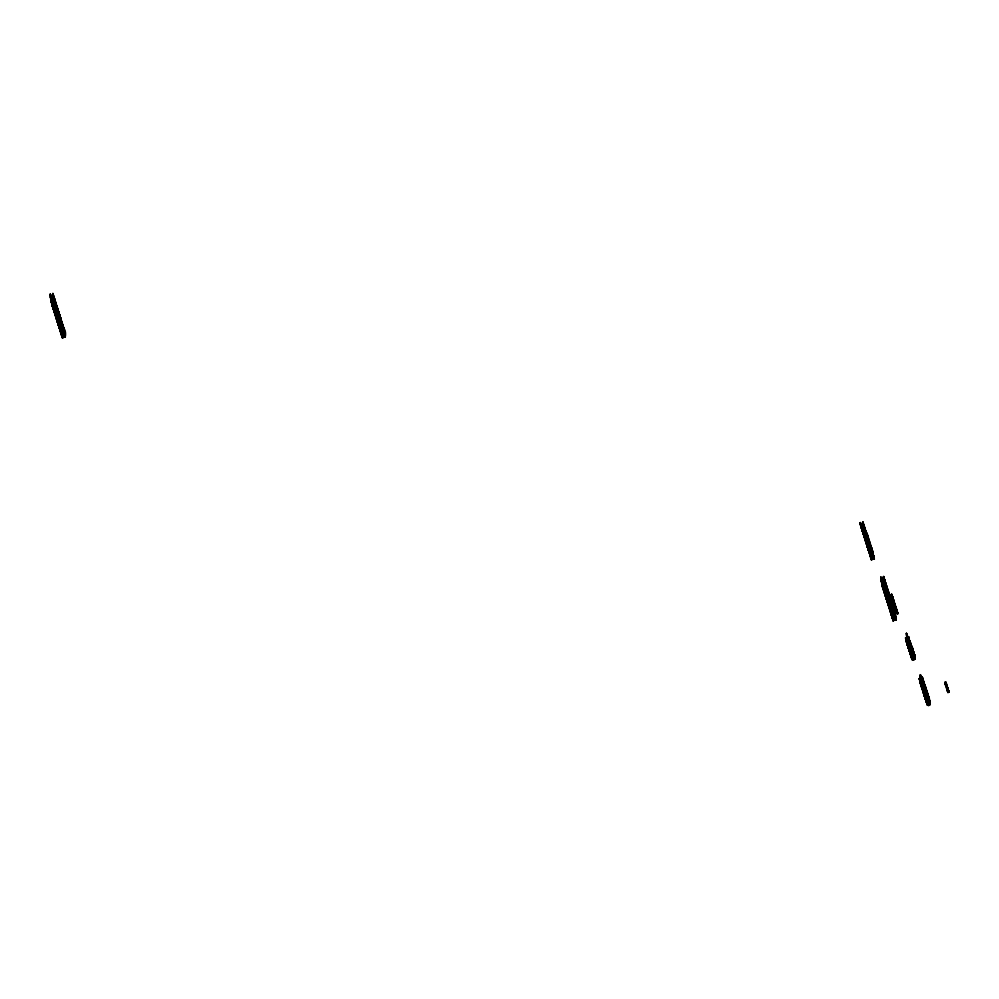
<?xml version="1.0" encoding="UTF-8"?>
<svg xmlns="http://www.w3.org/2000/svg" width="999" height="999" viewBox="0 0 999 999"><rect width="100%" height="100%" fill="white"/><g stroke="black" fill="none" stroke-linecap="round" stroke-linejoin="round"><path stroke-width="1.5" d="M893.543 600.149C891.57 598.738 895.166 603.396 893.518 600.012C893.243 598.901 891.483 593.306 891.995 595.217M908.378 644.542L909.452 651.673C912.924 649.475 914.934 650.836 911.238 650.761M945.928 685.938C948.963 688.111 943.68 684.527 947.239 686.45M945.541 684.939C945.728 687.487 948.163 683.054 945.941 686.388M873.089 555.082L872.639 552.559L869.592 553.384L873.014 552.297L872.626 551.286M893.743 600.362C892.207 601.161 891.258 593.269 891.358 595.392M893.705 600.337L893.256 599.075M894.167 604.22C893.381 604.969 897.04 606.368 895.416 608.154M894.792 604.058L895.429 606.018L895.291 605.219M911.463 652.21L913.461 651.298L914.472 656.655M948.401 690.147L947.626 687.687L948.501 690.896L947.289 686.5L946.153 686.837L945.866 685.626M872.726 551.56L873.026 552.609L869.492 553.034L869.729 554.22L871.49 553.621M946.165 686.85L948.014 692.782L947.327 690.434M50.162 295.567L50.375 294.118L54.895 308.728M57.268 321.291L61.339 320.204L52.885 293.444L53.022 297.078M50.474 294.468L50.312 296.541M53.022 293.918L64.585 332.342L60.976 333.129M52.597 294.405L64.123 329.433L60.24 330.582L59.977 329.258M50.824 296.653L50.499 297.752L51.124 296.79L50.387 297.015L62.363 334.965M52.31 296.74L52.298 298.364L51.773 296.378L51.973 297.714M52.91 296.353L53.796 296.703L51.898 297.227M50.425 297.265L51.236 297.14M51.861 296.99L53.759 296.466M52.01 297.577L53.684 297.128M50.612 298.089L53.971 297.153L54.133 298.888M54.008 297.39L50.749 298.301L50.4 296.753M54.308 298.951L50.837 299.937L50.637 298.601L54.083 297.49L50.649 298.713M51.161 298.826L51.099 300.474L54.745 299.563M53.684 298.152L53.359 298.876M50.724 299.2L54.308 298.189L54.346 299.188M51.086 299.325L54.346 298.426M54.408 298.526L50.762 299.45L62.4 337.987L65.272 336.713M50.874 299.787L54.446 298.776M51.374 300.125L54.633 299.213L50.974 300.786L51.186 302.11L52.447 301.686M51.736 300.237L54.67 299.463M52.647 300.549L50.999 300.899L62.175 336.526M53.272 299.975L54.645 299.987M51.099 301.248L55.107 300.836L51.96 301.698L51.698 300M51.074 301.386L52.123 301.036M51.111 301.636L55.07 300.587M53.297 301.461L54.97 301.011M51.748 302.16L52.485 301.935M53.447 302.435L55.007 301.261M51.299 302.46L55.295 301.286L51.548 303.009M55.407 301.623L51.436 302.66L51.086 301.124M51.511 302.759L53.409 302.197M54.346 301.973L55.082 301.748M51.736 303.446L55.619 302.31L55.782 304.046M55.657 302.56L51.873 304.033L51.611 302.722M52.06 304.096L53.634 303.646M52.098 304.345L55.956 303.346L55.994 304.358M52.06 304.483L52.535 306.106M52.735 304.495L55.994 303.584M52.622 306.968L56.756 305.994L52.435 306.531L56.281 304.383L52.11 305.494L56.056 303.684M56.094 303.933L52.21 305.07L51.948 303.758M51.998 305.145L53.646 304.795M54.283 304.558L55.956 304.108M52.385 305.519L56.319 304.62L52.423 305.756M52.323 306.181L54.608 305.594M53.771 306.206L52.722 306.543L52.76 307.555L56.943 306.443L52.984 308.241L54.845 307.43M52.76 306.793L56.718 305.756M52.66 307.217L54.758 306.568M53.397 307.317L54.658 306.98M57.055 306.793L53.047 307.58M56.731 306.905L57.73 311.151M54.633 307.892L53.097 308.591L57.268 307.48L57.43 309.215M53.422 308.853L57.305 307.717M53.384 309.378L54.645 309.041M53.709 309.653L57.642 308.753M57.705 308.853L53.759 310.652L57.93 309.54L58.267 311.338L56.506 305.831L56.768 307.143M57.755 309.091L53.859 310.227L53.596 308.916M53.646 310.314L57.717 309.24M54.033 310.677L57.967 309.777M54.071 310.926L58.042 309.89M58.079 310.127L53.934 311.101L58.254 310.577L58.329 311.263M53.971 311.338L58.042 310.264M55.632 311.288L54.371 311.713L54.408 312.724L58.591 311.601L59.69 315.434M55.644 309.315L56.731 311.613M57.517 310.801L58.154 310.614M54.408 311.95L58.367 310.914M54.271 312.138L58.404 311.164M54.308 312.375L55.857 311.975M54.371 312.475L55.894 312.212M58.704 311.95L54.695 312.749M58.741 312.188L54.745 313.748L58.916 312.637M55.444 313.286L54.595 313.162L57.23 312.362L55.694 313.399M58.741 312.575L58.841 315.359M55.282 313.936L58.953 312.874M55.032 314.548L56.194 314.161M55.357 314.81L59.291 313.911M55.395 315.047L59.366 314.011M55.507 315.397L59.403 314.26M55.295 315.472L59.366 314.398M55.582 315.884L59.615 314.947L55.619 316.121M55.582 316.258L59.728 315.284M55.619 316.508L58.854 315.696M55.907 316.908L57.592 316.421L56.693 311.363M55.944 317.158L60.015 316.084M55.919 317.295L60.052 316.321M55.956 317.545L60.027 316.458M56.019 317.645L58.804 317.045M59.328 316.933L60.065 316.708M56.381 318.144L60.352 317.108M60.14 317.195L56.281 318.569L60.39 317.357M56.356 318.669L60.39 317.732M56.394 318.918L60.564 317.794M56.931 319.106L60.602 318.044M56.581 319.355L60.677 318.144L56.618 319.605L58.579 319.131M56.906 320.005L60.939 319.068M56.906 320.392L61.014 319.18M57.155 320.554L61.051 319.418M56.943 320.642L59.753 319.892M60.277 319.792L61.014 319.555M57.23 321.041L61.264 320.105M57.23 321.428L61.376 320.454M57.268 321.666L61.339 320.592M61.376 320.829L57.38 322.015L55.432 309.016M57.555 322.078L61.451 320.941M57.592 322.315L61.488 321.178M57.567 322.452L61.488 321.566M57.605 322.702L61.676 321.628L61.938 322.939L60.252 323.389M57.68 322.802L61.713 321.865M61.788 321.965L57.717 323.039L56.069 312.275M62.263 323.976L62 322.652L57.93 323.738L61.826 322.215M57.892 323.489L59.79 322.914M60.102 322.802L61.788 322.352M58.004 323.838L59.578 323.376M58.042 324.076L59.615 323.626M60.04 323.464L60.852 323.339L60.714 321.553M61.301 323.127L62.238 323.077M58.579 324.263L59.628 323.913M61.414 323.476L62.25 323.201M58.229 324.525L59.803 324.063M61.276 323.651L62.35 323.426L63.274 328.172M58.267 324.762L62.363 323.551M58.329 324.862L62.013 323.801M58.554 325.174L62.587 324.238M58.554 325.562L61.713 324.65M62.238 324.45L58.367 325.112L56.406 313.311M58.804 325.724L61.751 324.887M58.591 325.799L62.662 324.725M58.916 326.448L62.987 325.374L58.704 326.136L56.731 314.348M58.879 326.198L60.402 325.936M58.879 326.586L60.352 325.699M61.551 326.024L60.177 320.217L60.877 322.515M62.288 325.849L63.024 325.612M58.916 326.835L62.987 325.749M59.241 327.485L63.312 326.398L59.028 327.173L57.63 318.581M59.203 327.235L63.099 326.099M59.216 327.622L63.349 326.648M59.253 327.859L63.324 326.785M59.328 327.959L63.362 327.023M59.578 328.509L63.649 327.435L59.366 328.209L57.717 317.445M63.686 327.672L59.578 328.896L62.213 328.097M59.653 328.996L63.686 328.059M59.69 329.245C69.006 322.065 64.823 350.075 63.461 329.383M60.227 329.42L63.899 328.371M62.5 328.883L59.903 329.545L59.64 328.234M63.237 328.696L63.973 328.471M60.127 329.845L64.011 328.708M60.09 329.995L61.663 329.533M60.127 330.232L64.086 329.195M60.202 330.332L64.123 329.433M64.136 329.82L60.427 330.756L60.077 328.833M64.198 329.92L60.415 331.019L60.777 332.942L64.336 331.805M60.452 331.268L64.248 330.169M60.527 331.368L61.788 331.031M60.564 331.606L64.323 330.644M60.527 331.755L64.361 330.894L63.436 327.51M60.564 331.993L64.323 331.031M60.677 332.342L64.361 331.281M64.436 331.381L60.777 332.942M60.664 332.605L64.473 331.618M60.902 333.029L64.548 332.105M64.548 332.492L61.226 333.678M61.439 333.978L64.698 333.079M61.301 334.153L64.66 333.216M61.339 334.403L64.773 333.566M59.603 324.775L61.301 334.54L64.81 333.803L63.387 328.896M64.773 333.941L61.301 334.54M61.563 335.09L64.81 334.19M61.626 335.189L64.885 334.29M61.663 335.439L64.923 334.528M64.898 334.677L61.751 335.914L64.997 335.015L63.461 329.82M61.888 336.126L65.01 335.402M65.122 336.126L61.963 336.613L65.047 335.639M61.963 336.613L65.11 335.739M62.213 336.775L65.16 335.989M62.213 337.15L65.235 336.476L63.399 330.482M860.451 522.564L860.401 524.712L860.451 522.564L864.997 537.3M862.686 522.589C863.448 524.325 862.025 522.427 863.111 522.477M862.986 522.002L871.49 550.886M862.661 522.727L871.877 550.524L870.229 551.223M874.225 557.991L871.278 558.778L860.176 523.638L871.478 559.989L869.929 554.795L873.076 553.933M862.986 528.896L861.513 523.788L863.223 523.201M860.289 524.363L861.263 526.361M861.55 524.038L863.411 523.651M861.662 524.375L863.448 523.888M861.625 524.512L862.262 524.325M861.737 524.862L863.523 524.375L872.577 552.834L872.352 551.386M860.626 525.399L861.6 527.397L860.801 525.462M861.775 525.099L863.735 524.675L864.235 528.171M861.987 525.412L863.773 524.925M861.325 525.699L860.851 526.473L864.073 525.711L864.447 527.759M861.962 525.549L862.587 525.362L862 525.799M860.738 526.123L861.363 525.936M860.801 526.236L862.587 525.749M864.172 526.061L861.026 526.923L868.755 551.248L872.389 550.399L872.527 551.061L871.465 551.023L872.152 552.947L870.579 548.276M861.063 527.16L864.21 526.298M864.185 526.436L862.399 526.923L862.212 525.711M862.537 527.135L864.222 526.685M864.51 527.085L861.4 528.196L864.547 527.335M864.547 527.709L861.5 528.533L861.463 527.522L864.397 526.748L864.772 528.783M861.825 528.808L864.759 528.021L861.837 529.57L865.059 528.808M861.725 529.22L864.872 528.359M862.162 529.832L865.097 529.045M862.05 530.257L865.171 529.158L862.012 530.019L865.384 529.845L866.008 534.065M862.125 530.357L865.171 529.532M862.487 530.869L865.421 530.082M865.496 530.182L862.349 531.043L865.721 530.869L866.096 532.917L864.522 533.329M865.534 530.432L862.387 531.293L865.496 530.569M862.674 532.08L865.821 531.218M862.711 532.317L865.858 531.456M862.786 532.43L865.833 531.605M864.185 532.292L865.871 531.843M866.158 532.255L863.049 533.354L866.195 532.492M864.36 537.487C869.729 537.062 867.956 532.055 863.436 533.728L863.586 534.315M863.473 533.966C864.909 531.493 867.819 534.702 866.795 532.942M866.832 533.129L863.486 534.727C867.419 531.106 869.317 536.6 864.135 536.026M863.373 534.39L866.882 533.291M867.244 537.162L867.544 537.849L866.008 533.104L866.195 533.966L867.082 533.641L863.81 535.002M863.698 535.427L866.82 534.315M863.773 535.526L866.82 534.702M867.144 535.352L864.147 536.8C870.241 537.387 866.795 534.415 867.719 535.914M864.035 536.451L867.569 535.252M865.471 536.176L867.656 535.764M867.257 536.076L865.584 536.525L864.784 532.242L865.047 533.553M864.322 537.237L867.469 536.376M864.435 537.587L866.22 537.1M866.957 536.913L867.931 536.55L868.256 537.674M866.258 537.337L864.472 537.824L864.422 536.825M866.907 539.023L866.433 537.4L864.684 538.136M867.169 537.225L867.694 537.062C868.593 544.467 867.819 536.338 869.367 541.158M867.444 537.549C868.893 537.087 868.918 540.047 864.984 539.31M865.946 538.186L867.844 537.649M865.584 536.913L866.058 538.523L868.393 537.849M864.984 538.923L869.942 552.784M867.756 538.798L868.431 537.962L867.532 538.498M865.022 539.547L868.168 538.686M865.321 539.747L866.208 541.845M868.78 539.023L865.134 539.897L864.872 538.586M866.608 539.86L868.393 539.373M865.309 540.334L865.946 540.147M866.932 540.896L866.245 538.973L866.47 540.047L868.506 539.722M865.346 540.584L865.983 540.397M866.608 540.247C870.529 538.773 870.566 543.394 865.758 541.72L866.945 541.283L866.458 538.898M865.421 540.684L868.468 539.86M865.683 541.233L869.167 540.309L868.743 538.873M865.646 541.371L866.907 541.033M867.12 540.958L868.793 540.509M868.83 540.746L867.007 540.609L867.931 543.993M865.971 542.02L869.542 541.545L865.971 542.407M866.008 542.644L866.608 542.22M866.083 542.744L869.13 541.92M866.295 543.056L869.592 541.633L867.332 541.645L867.894 544.13L866.633 544.467M869.605 541.858L869.405 543.956L868.68 541.533M869.492 542.819C861.7 545.629 870.803 539.76 870.404 544.33C869.617 540.958 870.941 545.529 866.67 544.33M866.445 544.018L869.492 543.194L869.018 541.196M866.633 544.08L870.141 543.269L869.817 542.569M868.106 544.055L869.779 543.606M866.67 544.717L869.817 543.843M870.004 544.293L866.782 545.054L866.408 543.019M866.995 545.367L870.154 544.88M866.957 545.504L867.594 545.317M868.431 545.092L870.117 544.642M866.995 545.741L867.631 545.554M867.944 548.214C873.138 550.536 871.44 542.694 868.468 545.329L868.668 546.54M867.07 545.841L870.117 545.017M867.332 546.391L870.803 545.454M867.294 546.528L867.919 546.341M868.768 546.116L870.891 546.141L870.591 544.742M867.332 546.778L867.956 546.59M871.365 547.44L870.916 545.654L868.655 545.779L868.993 547.577M867.407 546.878L871.053 546.116M871.041 546.078L867.444 547.115L867.07 545.079M867.619 547.177L871.116 546.378L868.98 546.803L869.467 548.813M867.619 547.564L871.178 546.615M867.656 547.814L868.918 547.477M867.731 547.914L869.517 547.427L869.217 546.253M869.555 547.664L867.769 548.151L867.157 543.931M870.516 547.277L871.34 547.077M867.981 548.463C872.152 544.767 873.663 551.373 868.431 550.224L868.056 548.176M870.466 547.927L871.465 547.727L871.952 549.263M871.14 547.976L868.406 548.726M868.094 549.188L869.879 548.701L869.555 547.277M868.281 549.25L871.328 548.426L871.702 550.461M868.318 549.487L871.365 548.663M868.281 549.637L868.918 549.438M869.754 549.213L871.428 548.763M868.318 549.875L871.877 548.901M871.165 549.475L871.915 549.138M868.643 550.524L871.59 549.737M868.606 550.661L870.504 550.137M868.655 550.911L869.904 550.574M868.718 551.011L871.765 550.187M870.204 551.361L870.828 551.173M869.155 551.997L870.841 551.548L870.728 550.824L870.978 552.135M872.589 551.086L871.565 551.373L871.94 552.647M869.192 552.247C874.275 552.36 871.315 551.66 871.827 551.498M869.267 552.347L870.941 551.898M872.427 551.86L869.305 552.584L868.805 549.1M872.889 551.935L869.517 552.897L860.027 522.677M869.63 553.621L872.751 552.897M869.704 554.108L872.789 553.146M869.929 554.408L872.976 553.583L873.426 556.118L872.789 553.521M869.967 554.657L873.014 553.833M869.967 555.032L873.114 554.17M870.042 555.519L873.301 554.62M870.291 555.681L873.338 554.857L873.551 557.942M873.413 554.957L870.154 555.869L869.704 553.334L870.154 554.12M870.304 556.068L873.451 555.207M870.366 556.168L873.413 555.344M870.379 556.555L873.626 555.656M870.728 556.68L873.663 555.894M873.738 555.993L870.479 556.893L870.141 554.72M870.629 557.105L873.775 556.243M870.703 557.205L872.489 556.718M870.741 557.442L873.963 556.68L874.3 558.866M870.703 557.592L873.85 556.718M874.075 557.03L870.816 557.929C868.431 543.144 872.789 567.944 871.215 556.668M874.113 557.267L870.953 558.129L874.075 557.417M871.066 558.478L874.113 557.654L872.102 551.211L872.889 555.881M871.028 558.616L874.187 557.754M871.14 558.965L871.378 558.016M869.754 549.6L872.651 559.178L872.701 557.017M874.337 558.728L873.688 557.767M880.768 577.272L885.676 591.533M883.291 576.598L895.366 615.147L891.72 616.058L892.532 615.933M883.728 576.61L884.09 580.282M883.403 576.935L884.065 578.409M884.29 579.095L882.504 579.582L882.242 578.271L883.915 577.822M882.279 578.508L883.953 578.059L883.69 576.361M882.816 580.881L882.454 578.571L884.127 578.121M881.093 579.333L881.73 579.145M882.354 578.995L884.24 578.471L882.392 579.233M881.13 579.57L881.767 579.383M881.98 580.069L881.243 580.307L882.055 580.169M882.716 579.882L884.502 579.395M882.679 580.032L884.577 579.495M881.318 580.781L884.615 579.745M884.827 580.431L881.468 581.368L884.902 580.531M881.468 581.755L884.939 580.781M881.568 581.98L882.279 581.63M881.58 582.105L885.126 581.218L885.389 582.917M882.217 582.242L885.164 581.468M885.239 581.568L881.593 582.479L893.218 621.016L892.282 612.175M881.692 582.829L885.276 581.805M881.667 582.966L882.616 582.654M884.502 582.18L885.239 581.942M881.705 583.216L885.451 582.255M881.767 583.316L882.616 583.041M881.805 583.553L885.564 582.592L881.792 583.816M881.817 583.94L883.778 583.466M881.93 584.278L883.815 583.716M881.892 584.427L885.788 583.291L885.713 583.953M884.315 584.078L882.005 584.765L885.888 583.628L882.042 585.014M882.641 584.964L882.005 585.152L891.058 613.611L893.655 612.949M882.891 585.077L884.677 584.59M882.042 585.389L886.113 584.315L886.375 586.013M882.254 585.701L886.15 584.565M886.225 584.665L882.154 585.739L880.756 577.147L891.57 611.5L890.471 612.037M882.367 586.038L886.263 584.902M882.329 586.188L884.54 585.539M882.367 586.425L886.438 585.352L882.704 587.075M883.228 586.5L886.475 585.589M882.479 586.775L886.55 585.689M882.492 587.15L885.813 586.313M882.779 587.562L886.812 586.625M882.816 587.799L886.887 586.725M882.779 587.949L886.925 586.975M882.816 588.186L885.626 587.062M887.1 587.412L882.929 588.536L881.168 577.035M883.203 588.548L884.789 588.099L884.028 583.678M883.253 588.798L887.212 588.149M883.578 589.447L887.249 588.386M883.578 589.835L887.537 588.786L883.553 590.359M886.488 589.135L887.224 588.911M883.478 590.247L887.574 589.035M883.903 590.859L887.799 589.722M887.874 589.822L883.765 591.046L888.086 590.509L888.923 595.854M883.803 591.283L887.911 590.072M883.878 591.383L885.776 590.809M884.877 591.658L888.123 590.759L884.103 592.07L888.423 591.545L889.247 596.066M888.236 591.096L884.352 592.232L884.19 590.496M884.14 592.32L886.95 591.57M887.462 591.47L888.211 591.246M887.199 592.12L884.527 592.682L884.577 593.693L886.225 593.244L891.17 607.03M884.565 592.931L888.536 591.895M884.427 593.106L888.573 592.132M884.465 593.344L886.013 592.944L887.537 602.984L891.72 601.873L892.969 609.065L891.458 603.721M886.538 592.844L888.536 592.27M886.575 593.081L888.748 592.582M884.864 593.718L888.436 592.694M884.902 593.955L888.86 593.306M885.226 594.605L888.898 593.543M886.975 594.218L884.902 594.73L884.739 592.994M887.299 594.093L889.085 593.606L890.034 599.25M885.226 594.992L887.012 594.455M887.299 594.48L889.185 593.955M886.875 594.642L885.239 595.754L889.41 594.642L890.121 598.863M885.126 595.416L889.222 594.193M885.201 595.516L886.775 595.067M889.235 594.58L888.086 595.254L887.824 593.943M891.72 594.155L891.108 594.405L891.732 594.205M885.551 596.028L889.447 594.88M887 595.654L885.564 596.79L889.734 595.679L890.683 601.735M887.836 595.429L889.522 594.992M885.451 596.44L889.56 595.229M885.526 596.553L886.812 596.191M888.473 595.716L889.21 595.491M886.263 596.703L885.888 597.827L890.072 596.703L890.446 598.751L886.875 599.775M886.525 596.815L889.772 595.916M891.37 595.479L892.432 596.64C890.983 596.79 893.106 596.266 892.769 597.689M885.751 597.24L889.847 596.016M892.207 595.716C890.097 597.14 894.667 596.815 892.582 599.25M889.884 596.266L886.063 597.115M885.788 597.477L889.859 596.403M892.432 596.628L891.395 595.404M892.02 595.379C892.856 595.966 891.083 596.628 892.444 596.391M890.109 596.952L886.213 598.089L890.184 597.052M888.011 597.939L886.113 598.513L890.184 597.439L888.323 597.827M892.144 597.914L892.569 596.927M890.396 597.739L886.288 598.576M886.4 598.913L887.562 598.526M892.781 597.414C893.306 597.577 891.145 598.201 893.206 599.088M887.137 599.075L886.438 599.55L890.509 598.463M887.399 599.188L890.509 598.089L886.438 599.163L885.376 592.37M886.55 599.887L890.733 598.776L891.233 602.26M892.194 597.752L893.118 598.476L892.319 598.189M886.775 600.187L890.833 599.113M892.419 598.751L893.106 598.389M886.737 600.337L887.999 599.912M890.883 599.363L886.775 600.574L890.883 599.737M892.994 600.362L893.281 599.288M887.199 601.186L891.096 600.049M892.756 599.625L893.393 599.412M887.062 601.361L891.17 600.149M892.844 599.825L893.518 599.775L892.906 599.987M887.1 601.61L891.208 600.387M887.174 601.71L888.86 601.211M892.906 600.262L893.531 600.099M887.387 602.01L891.433 601.073L887.399 602.397M891.533 601.423L887.711 602.285M887.437 602.647L891.508 601.56M887.724 603.046L891.757 602.11M891.832 602.21L887.824 603.009M891.87 602.459L887.761 603.671L891.832 602.597M895.316 605.456C893.768 599.862 892.744 603.021 894.954 604.507M892.045 602.897L887.936 603.733M894.105 603.758L893.518 601.947L894.729 603.846M888.049 604.083L889.947 603.508M892.157 603.633C879.844 606.68 898.85 601.386 890.521 603.933M888.049 604.457L889.672 604.158M893.793 602.909C894.055 601.036 894.929 603.296 893.943 603.359M893.98 603.209L894.717 603.721M888.623 604.894L892.307 604.22L888.423 605.357M888.198 605.044L892.269 603.97M888.386 605.494L890.284 604.919L890.833 607.03L890.146 602.659M890.496 604.845L892.169 604.395M892.532 604.907L888.498 605.844L892.494 604.657L893.106 608.878M895.316 605.307C892.781 601.985 897.764 611.201 896.115 608.004M892.606 605.007L888.536 606.081L886.9 596.078M894.992 604.407L894.367 604.645L895.116 604.982M888.848 606.343L892.644 605.244L883.803 577.097M888.71 606.53L892.944 605.394L892.082 605.918M894.605 605.581L895.104 604.907M888.748 606.768L892.956 605.519M888.823 606.868L891.245 606.143M893.044 605.993L888.86 607.117L886.887 595.317M889.035 607.18L893.081 606.243M889.048 607.554L893.143 606.343M893.181 606.58L889.36 607.442M889.085 607.804L890.833 607.404M891.47 607.18L893.156 606.73M895.966 607.492C894.205 607.779 895.966 606.543 895.541 606.168M893.406 607.267L889.41 608.453L893.481 607.38M894.48 605.069C894.679 606.505 896.028 606.955 895.341 607.667M893.518 607.617L889.41 608.841M893.481 607.754L889.522 609.178L893.693 608.066M889.697 609.24L893.593 608.104M889.734 609.49L893.805 608.403L896.165 620.242L894.692 611.163L890.509 612.275L888.536 600.474M895.416 608.054L896.041 607.892M893.843 608.653L889.747 609.865L891.845 609.215M892.557 609.128L893.805 608.791M895.504 608.354L895.716 609.028L896.128 608.179M890.271 610.052L891.857 609.602M893.843 609.028L892.594 609.365L893.031 611.126M896.677 609.952L895.666 608.541L896.677 609.952M889.847 610.214L894.03 609.09M890.072 610.514L894.142 609.44M890.034 610.651L891.295 610.227M896.041 610.039C895.104 608.179 897.864 609.84 896.053 610.102M890.072 610.901L894.18 609.677M890.146 611.001L891.657 610.739L893.218 621.016M892.494 610.514L894.18 610.064M895.666 608.528L896.553 609.378M895.966 609.727L896.59 609.552M890.509 611.513L894.392 610.377M890.359 611.688L894.467 610.476M890.609 611.85L894.505 610.714M893.418 611.201L894.155 610.976M897.489 612.187L896.315 610.639L897.277 613.96L896.278 610.739L896.99 610.601L897.939 613.811M890.683 612.337L894.729 611.4M894.792 611.5L890.721 612.587L889.197 602.547M896.977 610.626L897.314 613.985M894.829 611.75L890.946 612.887L890.896 611.875M894.804 611.888L890.946 613.274L894.904 612.237M891.021 613.374L894.954 612.474L892.819 605.694L894.317 612.287L893.368 607.03L889.197 608.141L887.549 597.377M894.917 612.612L895.591 616.595L892.157 617.444M897.302 611.75C895.591 610.901 896.89 611.688 897.027 610.701M891.595 613.798L893.693 613.199M897.464 612.05L896.79 612.112M892.819 614.373L891.37 614.909L891.233 614.06L893.768 613.299M897.552 612.412L896.89 612.749L897.601 612.612M891.27 614.298L893.805 613.536L893.356 611.775M894.43 613.398L895.067 613.199M896.89 612.749L897.639 612.587M891.345 614.397L895.029 613.349M891.383 614.647L895.141 613.686M894.043 616.146L893.668 614.098L894.817 613.811M891.458 615.134L895.179 613.935L893.281 607.579L894.068 612.112L893.655 610.601M897.914 613.661L896.94 612.662L897.264 613.91M891.483 615.247L895.179 614.31L891.608 615.334M891.72 615.684L895.291 614.66M891.682 615.821L895.254 614.797M894.417 615.446L895.054 615.259M895.404 615.384L891.795 616.545L895.479 615.871M892.369 616.595L895.404 615.771M892.045 617.095L895.516 616.108M892.119 617.195L895.479 616.258M895.379 616.683L892.232 617.919L895.628 616.845M892.594 618.044L895.641 617.22M892.382 618.131L895.703 617.32M892.494 618.468L895.741 617.569L894.642 613.698L895.229 618.106M895.716 617.707L892.457 618.606L893.094 618.806M892.706 618.781L895.816 618.056M892.706 619.155L895.866 618.294M892.819 619.505L895.866 618.681M893.418 619.842L892.781 619.642L895.941 618.781M893.031 619.805L895.978 619.018L894.542 614.123M894.792 619.842L893.431 611.5M907.154 639.31L906.58 633.279L906.617 635.913M906.505 635.576L907.242 635.339L907.542 636.9L906.73 637.025M906.617 636.301L907.429 636.176M906.73 636.65L907.467 636.413M906.692 636.788L907.429 636.563M906.805 637.137L908.591 636.65L909.065 638.261L905.781 639.31M909.515 640.409L906.155 641.346L905.556 637.849L908.703 636.987M907.055 637.674L908.591 636.65M905.594 638.099L907.654 637.624M905.693 638.436L908.016 637.749M905.668 638.573L907.979 637.899M908.178 637.911L908.928 637.674L909.752 642.632M908.091 638.236L905.706 638.823L911.862 658.478M905.781 638.923L907.766 638.361M907.392 639.098L909.078 638.648M905.818 639.547L909.14 638.748M905.931 639.897L909.19 638.985M908.203 639.348L905.893 640.034L912.512 659.815L911.563 654.145L910.326 654.42L911.25 654.258L911.013 652.422L909.777 652.709M908.416 639.36L909.152 639.135M905.931 640.272L909.19 639.372M906.006 640.384L906.842 640.109M908.253 639.934L909.265 639.472M906.043 640.621L909.302 639.722M906.006 640.759L906.992 640.696L906.73 639.385M907.941 640.434L908.94 639.972M906.043 641.008L909.477 640.159M906.33 641.408L909.689 640.471L910.726 644.58M906.368 641.658L909.914 640.771L910.389 642.394L906.817 643.418L906.093 639.185M908.903 641.271L906.38 642.032L910.027 641.121M908.066 641.932L910.064 641.358M906.48 642.382L908.978 641.758M906.705 642.682L909.327 641.882M909.54 641.895L909.04 638.398M906.667 642.832L908.978 642.145M909.402 642.07L910.239 641.808L911.15 646.815M910.351 642.145L907.304 643.019M909.028 642.719L909.827 642.345M907.03 643.718L910.389 642.782M906.992 643.856L910.464 642.881M907.03 644.105L910.501 643.119M907.104 644.205L910.464 643.256M907.317 644.505L910.726 643.806M907.329 644.892L910.801 643.905M907.367 645.129L910.002 644.33L907.442 645.242M910.201 644.343L910.688 643.568L907.142 644.442L906.655 641.67M910.101 644.68L907.479 645.479L906.518 639.073M907.654 645.541L909.752 644.929M907.691 645.779L911.225 644.904L915.234 657.305L914.56 654.782L911.088 656.068L914.622 655.257M907.654 645.928L911.263 645.142M907.691 646.166L911.375 645.491L909.702 645.941L907.904 640.184M907.979 646.578L911.35 645.629M908.016 646.815L911.563 645.941L912.012 648.851M908.615 646.765L908.029 647.202L911.675 646.278M910.239 646.503L911.238 646.053M908.553 647.389L910.763 646.74M910.976 646.753L911.712 646.528M908.128 647.539L911.675 646.665M908.353 647.851L911.712 646.902M908.316 647.989L912.037 647.552M908.353 648.226C911.25 644.555 914.734 648.651 910.688 649.425M908.428 648.339L909.789 647.951M910.464 647.964L911.2 647.739L911.5 649.288L910.376 649.537M912.686 649.45L912.312 647.627L908.466 648.576L908.091 646.528M908.678 648.875L912.349 647.764M908.64 649.025L911.275 648.214M911.488 648.226L912.412 648.388L912.137 647.277M908.678 649.263L912.437 648.301L912.312 647.627M908.753 649.362L911.076 648.676M911.375 648.651L912.574 648.601M908.965 649.675L910.064 649.562L909.252 646.915M908.978 650.049L910.027 649.7M909.015 650.299L910.064 649.949M911.538 649.537L910.489 649.887L910.114 648.601M909.09 650.399L910.139 650.049M911.5 649.675L910.763 649.899L911.026 651.223L909.839 643.069M910.801 650.149L911.862 649.8L912.824 653.421M912.387 649.687L913.024 650.411L912.761 649.462M909.302 650.699L910.039 650.474M911.3 650.137L910.813 650.911M909.34 650.948L912.911 649.924M909.302 651.086L910.564 650.749M909.34 651.323L913.111 650.199M909.627 651.735L913.161 650.511L913.361 651.685M913.248 650.961L909.664 651.972L908.94 647.027M910.376 651.885L909.677 652.359L912.162 651.735M912.337 651.635C915.509 651.211 912.936 655.319 910.114 653.733L909.852 652.422M910.101 652.584L910.938 652.322M911.538 652.31L913.211 651.86M910.002 653.009L911.051 652.659M911.575 652.559L913.261 652.11M909.964 653.146L912.274 652.472M912.487 652.484L913.536 652.135L914.372 657.08M910.002 653.396L913.76 652.434L914.46 654.72M910.077 653.496L913.76 652.684M910.439 654.008L911.388 653.696M911.687 653.671L913.885 652.672M910.289 654.183L911.238 653.87M909.59 647.939L910.776 655.806C915.733 657.155 915.171 651.248 911.45 653.883L911.363 652.634M911.8 654.008L914.11 653.421L914.41 654.395M911.775 654.158L912.512 653.92M912.936 654.145L910.439 654.77L909.727 650.973M913.136 654.083L914.197 653.808L913.873 652.809M910.626 654.832L911.712 654.732L910.576 651.048M912.549 654.507L914.185 653.846L914.46 655.506M910.626 655.219L914.185 653.883L914.547 655.019M910.663 655.456L914.235 654.432M910.738 655.556L914.547 654.745M914.809 655.506L912.636 655.794L913.848 659.964L912.549 656.942M911.95 656.568L911.063 656.593M914.684 655.694L912.462 656.455L913.273 656.331M912.012 656.668L911.762 658.903L905.768 638.161M913.798 656.231L914.535 655.993L914.684 656.967L911.75 657.754M911.425 657.105L912.05 656.905M913.311 656.568L912.574 656.805L912.312 655.494M914.535 656.38L911.325 657.517L914.647 656.718M911.425 657.866L913.398 657.442M913.436 657.679L911.65 658.166L913.511 657.792M913.998 656.793L914.697 657.342M914.135 657.642L914.759 657.454L908.316 637.337M911.65 658.553L913.548 658.029M914.172 657.879L914.797 657.692M912.986 658.316L914.772 657.829M913.024 658.566L914.872 658.179M913.198 659.003L914.922 658.416M914.572 659.015L912.249 649.874L913.049 652.959M912.661 649.762L914.609 659.265L914.759 657.454M920.091 674.737L920.991 680.169L920.766 679.095M920.541 677.26L920.916 676.91M920.541 677.647L922.402 677.26L922.352 678.646M920.653 677.984L922.439 677.497L929.669 700.736L926.198 701.723L927.084 702.072M921.865 682.542L923.825 681.73L920.079 682.692L919.355 678.471L922.514 677.597M919.392 678.708L922.402 677.26M919.467 678.808L921.465 678.246M919.505 679.058L921.503 678.483L921.24 677.172M921.99 678.521L919.48 679.195L927.746 705.294L919.929 682.105L920.666 681.88M919.517 679.432L922.102 678.87L925.174 688.111M920.991 679.407L921.827 678.746L923.051 686.85L924.137 686.75L924.375 688.199M919.592 679.919L922.839 679.02M919.629 680.169L922.889 679.258M919.692 680.269L922.951 679.357M919.742 680.506L922.989 679.607M920.966 680.307L919.704 680.644L927.222 704.67L919.355 678.471M919.742 680.893L922.127 680.307M922.439 680.282L923.064 680.094M919.954 681.193L920.691 680.968M921.428 680.781L922.164 680.556L921.902 679.233L923.151 686.812M923.101 680.331L922.876 682.042M919.817 681.38L920.766 681.068M921.39 680.918L923.076 680.469M923.113 680.719L921.428 681.168L921.727 682.717M919.967 681.967L923.501 681.081L924.225 685.689L923.201 682.692M922.177 681.655L923.188 681.206M919.967 682.342L923.725 681.393L924.162 682.767L923.351 682.891M920.391 682.567L923.763 681.63M922.989 682.379L920.254 683.141L920.991 681.755M920.291 683.378L922.826 682.617M923.351 682.504L924.05 682.417L925.236 692.195M920.366 683.478L921.74 683.104M922.414 683.116L923.151 682.879L924.05 687.886M923.251 683.229L920.691 683.741M923.463 683.241L924.2 683.004M924.162 683.154L920.628 684.415L924.063 683.566M920.628 684.415L924.275 683.491M924.312 683.741L920.803 684.477M921.378 684.902L922.002 684.715M922.639 684.565L924.312 684.115M921.028 685.551L924.5 684.178L921.066 685.789M921.24 685.851L924.5 684.952M921.253 686.238L924.824 685.214L925.536 689.01M921.602 686.363L924.862 685.451M921.29 686.475L925.037 685.514L925.811 687.924L922.127 677.959M925.074 685.764L921.403 686.825L919.992 678.658L927.035 700.686M921.577 686.887L925.149 685.863M921.615 687.125L925.186 686.101M921.577 687.262L922.314 687.037M921.615 687.512L925.374 686.55M922.04 687.737L922.776 687.499M923.725 687.237L925.411 686.788M921.94 688.161L925.474 686.9L921.727 687.849L920.329 679.695M921.902 688.299L924.225 687.612M924.425 687.624L925.374 687.312M946.515 684.303L945.341 684.527L944.804 682.317L945.841 682.03L946.403 684.29L945.841 682.042M921.952 688.536L925.698 687.587L926.198 691.071M922.015 688.648L924.687 688.086M924.649 688.224L922.052 688.885L921.215 683.216M946.328 683.553C948.039 685.414 942.994 682.866 946.165 682.966M924.799 688.811L922.277 689.572L924.762 688.573L922.339 688.91M922.352 689.672L923.713 689.298M926.435 695.991L924.699 689.185L925.124 691.895L925.961 691.683M944.817 682.354L945.166 683.753L946.215 683.416M924.987 689.26L922.452 689.635M923.026 690.059L925.236 689.422M945.354 684.565L946.365 683.666M946.577 684.852L945.479 684.939L946.328 684.065M926.185 689.585L922.564 690.359L926.148 689.347L926.835 694.043M922.676 690.709L926.36 689.647L929.432 699.288L925.686 700.237L925.636 699.238M922.714 690.946L926.473 689.997M922.889 691.008L923.625 690.784M922.901 691.395L926.51 690.234M945.578 685.252L946.627 684.964M923.576 691.408L925.736 690.609M922.939 691.633L926.685 690.684L926.947 691.995M926.722 690.921L923.051 691.982L921.64 683.816M945.916 685.776L946.952 685.501M923.226 692.045L926.797 691.021M923.263 692.282L926.835 691.271M923.226 692.432L923.863 692.232M923.263 692.669L924.5 692.382M925.549 692.082L927.022 691.708M924.537 692.632L923.763 692.619M927.06 691.957L925.586 692.319L925.424 691.021M925.973 692.357L923.376 693.019L922.414 686.613M926.385 692.282L927.159 692.295L926.31 691.795M947.551 687.874C946.465 685.152 945.678 689.947 948.176 689.61M923.588 693.318L926.185 692.657L926.448 693.968M923.563 693.456L925.761 692.819M926.71 692.557L927.709 696.803M923.6 693.706L927.347 692.744L927.397 693.756M923.663 693.806L924.762 693.693M925.711 693.431L927.384 692.981M946.665 688.211C948.713 690.159 946.09 686.026 948.014 688.823M923.988 694.068L927.596 693.294L923.925 694.73L927.709 693.631M924 694.842L926.31 694.155M947.764 688.536C947.701 690.921 945.279 687.537 947.914 688.698M924.212 695.142L927.934 694.33M928.009 694.43L924.25 695.766L928.046 694.667L924.1 694.792M948.363 689.934C946.902 691.433 946.553 688.086 948.001 689.285M924.325 695.866L926.96 695.067L928.67 705.556L927.871 697.677M924.362 696.116L926.797 695.729M924.537 696.178L925.798 695.841M924.55 696.553L928.333 695.454M925.111 696.603L925.848 696.378M926.485 696.228L928.371 695.704M924.587 696.803L925.911 696.565M928.333 695.841L926.548 696.328L925.786 691.146M947.389 690.734C949.574 689.685 949.075 694.78 948.438 690.459M925.948 696.803L924.699 697.14L923.75 691.458M928.371 696.078L926.597 696.952M947.402 690.983C948.988 688.723 949.087 693.93 948.813 691.458C948.413 693.069 947.739 689.335 947.701 691.97M924.874 697.202L928.446 696.191M924.912 697.452L928.483 696.428M924.874 697.589L928.133 696.69M947.651 691.221L948.85 691.695M924.912 697.826L928.67 696.877M925.336 698.064L928.708 697.115M925.236 698.476L928.995 697.527M925.211 698.626L926.785 698.164M928.783 697.602L927.472 695.391L928.221 695.117L929.395 701.822L928.371 698.476M925.249 698.863L926.897 698.513M929.033 697.764L927.347 698.214L926.61 693.019M925.574 699.512L929.245 698.451M929.32 698.551L925.536 699.65L926.697 699.65M925.574 699.899L929.357 698.801M927.746 699.387L929.22 698.975M925.861 700.299L926.747 700.274M929.332 699.7L925.898 700.936L928.221 700.249M928.421 700.262L929.37 699.949M925.973 701.036L929.332 700.087M929.382 700.336L926.011 701.273L924.937 694.143M926.76 701.76L929.707 700.986M926.235 701.96L929.669 701.123M929.707 701.36L927.609 701.972L927.234 701.073M927.784 702.035L929.782 701.46M926.448 701.885L929.557 700.399L929.819 701.71L927.821 702.272L927.334 700.661L927.497 701.623M926.56 702.996L928.633 702.534M929.719 702.135L928.458 697.29M928.67 702.772L926.947 702.634M926.885 703.646L928.67 703.159L928.558 704.819M926.86 703.783L928.745 703.259L928.521 702.185L926.672 703.333L928.633 702.909L927.796 700.786L928.321 703.371M926.897 704.033L928.783 703.496M929.407 703.358L930.044 703.159L922.015 677.609M928.745 703.646L930.007 703.308M928.371 703.995L930.119 703.646M930.156 703.895L928.483 704.345L928.258 703.271M928.87 704.37L928.67 705.556M927.646 704.944L925.586 695.054L926.797 699.225M929.857 704.732L929.894 702.572L929.857 704.732L929.594 703.421M870.391 547.052L869.792 544.954L870.054 546.216M867.419 534.677L863.81 535.764L867.132 533.966M867.232 536.975L866.932 535.427M866.907 535.851L867.095 536.588M871.603 547.952L871.777 548.414M868.818 539.435L869.093 540.209L865.459 540.921L865.084 538.886M869.842 542.445L866.121 542.994L865.846 540.571M868.106 539.685L868.268 540.384M869.33 543.406L869.03 542.582M872.127 549.65L872.514 550.998M893.106 600.499L893.306 601.498L893.081 600.761M866.383 534.365L866.995 537.162L868.031 536.763L868.268 537.687M944.929 683.179L945.454 684.54M866.133 533.578L866.208 533.966M866.707 535.139C867.194 536.875 866.195 533.753 866.633 535.214M914.847 655.631L915.159 657.08M896.29 608.366L896.49 608.953M945.216 683.753L945.079 683.104L945.204 683.84M870.828 548.239L871.128 549.238L870.629 547.652M894.38 602.684L894.679 603.621M945.728 685.364L945.466 684.677M891.932 597.102L892.719 597.29M872.352 550.412L872.164 549.775M893.031 598.551L892.881 597.827L892.232 598.389M894.879 606.306L895.092 607.08L895.454 605.943M914.672 655.469L910.988 656.493L911.937 656.181L906.193 638.049M913.998 656.992L913.623 655.544L914.185 657.492M913.423 651.635L913.211 650.699M868.069 537.012L867.931 536.55M871.403 547.302L871.54 547.927L871.34 547.302M892.107 595.566L892.132 595.579M870.404 546.915L869.904 545.429M912.162 647.789L912.449 649.075M891.57 595.879L891.495 595.816M865.221 538.748C863.286 538.424 868.943 535.789 868.531 538.261M925.636 688.249L929.819 701.71M925.499 689.198L925.948 690.958M926.285 691.945L927.047 694.018M929.569 702.309L930.269 704.62M910.351 642.532L912.112 648.426M925.449 689.809L925.898 691.483M928.483 699.213L929.619 703.271M922.477 681.293L925.673 691.183M925.861 691.62L926.997 695.304M927.184 695.754L928.096 699.138M928.595 700.324L928.708 701.048M908.216 637L912.05 649.088M921.952 680.244L920.391 676.673L921.528 680.356M922.127 680.694L922.614 682.317M922.789 682.754L923.051 684.065M923.451 684.827L923.925 686.438M924.774 688.948L925.249 690.571M926.085 693.081L926.348 694.392M926.747 695.142L927.01 696.465M928.071 699.275L928.333 700.586M908.553 639.185L909.165 641.008M909.427 641.545L911.076 646.753M911.4 647.752L911.7 648.538M915.034 659.153L912.587 649.275M920.828 677.285L926.572 695.416M926.76 695.866L927.896 699.974L929.47 699.525L929.207 698.214L925.349 699.213L925.199 697.477M928.296 700.736L928.558 702.047M908.203 638.96L907.904 637.412L909.127 645.891M908.566 639.472L908.865 641.033M910.176 645.167L909.227 641.533L912.087 659.927M910.838 647.227L910.539 645.666L911.887 654.882L911.438 653.121M914.497 658.528L906.817 634.74M921.715 680.806L922.152 682.604M922.364 682.866L922.814 684.677M923.026 684.939L923.476 686.738M923.688 687L923.95 688.311M924.35 689.06L925.261 692.107M925.673 693.194L925.936 694.505M926.985 697.327L926.535 695.179M927.646 699.387L928.083 701.198M920.616 678.134L923.376 687.112M923.913 688.448L923.388 685.052M924.574 690.521L924.799 691.595M925.499 693.893L925.274 692.831L925.461 693.656M925.898 694.642L925.124 689.073M927.209 698.776L927.434 699.849M906.168 633.391L906.468 634.952M910.564 647.589L906.83 635.451L907.616 640.546M910.776 647.839L911.225 649.65M911.438 649.912L911.887 651.71M912.537 653.783L912.099 651.972L913.423 660.077M912.974 654.77L913.198 655.844M922.089 683.229L923.051 686.85M924.15 689.909L924.799 691.97L922.726 678.296L922.914 681.905L922.739 679.445M927.372 699.75L927.771 701.31M929.082 705.444L928.645 703.683M907.055 636.912L907.492 638.723M907.716 638.973L909.477 644.917M909.689 645.167L912.649 654.507M913.161 655.981L913.423 657.305M922.314 684.69L922.539 685.751M923.176 687.874L923.663 691.021M924.3 690.883L925.149 694.068M907.716 639.747L906.58 636.063L907.354 635.689L908.378 642.232M909.877 646.378L910.139 647.702M910.539 648.451L910.901 649.775M911.076 650.212L911.463 651.823M911.563 652.222L912.999 656.693M913.173 657.142L913.66 658.753M927.784 702.422L927.247 698.638M906.805 637.512L909.152 645.029M909.227 645.466L909.602 646.365L908.653 641.108M910.376 649.15L910.039 648.126M911.425 651.972L911.862 653.771L911.563 651.835M912.087 654.033L912.349 655.344M912.761 657.255L913.236 658.865M919.892 679.083L927.409 703.109M908.591 644.555L908.503 643.681M912.137 657.392L905.968 637.737L906.58 641.233M905.556 637.849L912.512 659.815M883.416 577.06L883.541 578.171M885.464 583.016L884.028 578.546L884.315 580.968M885.676 583.703L886.275 586.051M886.675 586.8L893.081 607.005M884.377 581.068L883.615 578.658L883.765 579.632M884.602 581.755L884.964 583.079M885.514 584.415L886.063 586.138M886.575 587.949L887.237 590.059L886.662 586.425M887.387 590.596L889.222 596.203M889.597 597.215L889.984 599.05M890.321 599.65L891.083 602.11M891.52 603.483L893.181 609.028M884.54 582.042L884.827 583.216M885.526 585.139L885.738 586.251M886.513 588.236L887.025 590.134M887.499 591.333L888.386 594.08M889.035 596.153L888.598 594.817L888.823 595.891M890.571 601.011L890.908 602.047M886.588 589.148L886.85 590.072M887.574 592.245L887.836 593.169M888.573 595.342L888.685 596.066M889.56 598.438L889.772 599.125M890.546 601.535L890.771 602.222M891.108 603.596L891.87 606.043M892.344 607.242L892.856 609.14M893.556 611.026L893.743 611.85L893.618 610.364M883.678 581.106L882.654 578.159L883.116 581.068M884.677 584.203L884.639 584.353M885.002 585.239L885.077 585.726M885.663 587.3L885.176 585.689L885.776 588.411M886.65 590.397L885.838 587.749L886.687 593.431M893.655 612.574L886.837 590.846L887.661 595.367L886.975 593.443M894.617 615.034L895.329 617.682M895.616 618.131L896.165 620.242M882.691 578.396L883.466 580.806M885.077 586.113L885.564 587.724M885.738 588.174L887.212 592.894M887.387 593.331L887.749 594.23L887.487 592.919M888.298 595.953L888.748 597.327M888.96 598.014L889.809 600.911L889.472 599.113M889.947 601.111L890.721 603.521M892.369 609.065L890.721 603.908L891.183 606.818M894.629 615.759L895.554 619.13M883.266 581.218L882.779 579.607L884.465 579.158L885.077 583.041M884.103 583.728L884.577 585.352M885.576 588.448L884.689 585.739L885.539 589.36L883.591 590.596L887.761 589.485L888.561 594.143M885.901 589.485L886.2 591.42M886.737 591.995L887.324 593.618M887.874 595.679L888.111 597.127M888.211 596.715L888.66 598.851M889.197 599.812L889.385 601.023M889.859 601.873L890.309 604.02M890.371 603.346L893.118 611.95M893.331 612.687L894.03 614.997M895.304 618.968L895.741 620.354M882.242 578.271L883.041 580.918M884.003 584.153L884.652 585.839M884.664 586.226L886.787 593.006M887.849 595.816L891.295 607.117M891.583 607.517L892.057 609.178M892.906 611.65L893.343 613.411M893.668 614.098L894.255 616.445M886.425 592.107L886.9 593.731M893.019 612.762L894.492 617.906M884.34 586.338L884.827 587.961M893.356 614.56L894.717 619.355M890.996 608.291L892.781 619.642M891.32 609.328L893.118 620.679M891.657 610.352L891.62 610.501M891.982 611.388L893.643 620.903M893.256 614.984L894.829 620.092M890.746 608.129L892.544 613.873M893.518 616.683L894.292 619.467M891.67 611.888L892.769 615.334M893.306 616.758L894.405 620.204M892.956 616.545L880.981 578.608L890.446 606.955L890.184 605.644M863.236 523.588L862.961 521.89M873.788 556.618L874.412 559.215M893.193 617.994L881.205 580.057L881.942 579.832L882.629 583.816M871.777 551.211L872.364 553.246M872.552 553.696L873.213 555.769M873.763 557.867L873.538 556.793L873.988 559.328M892.644 616.658L881.355 581.031L884.789 580.194L885.289 582.954M892.781 616.87L893.343 618.968M869.592 545.179L870.179 547.14M872.701 554.67L873.138 556.043M881.78 583.691L892.919 619.08M891.233 614.06L893.143 620.541M862.624 525.599L862.736 526.336L861.937 523.676L862.087 524.65M862.961 526.635L863.186 528.084M863.286 527.672L863.511 529.12M864.272 530.769L864.46 531.98M864.61 531.793L864.722 532.529L863.91 529.87M865.921 535.926L866.158 538.099M866.258 536.962L866.483 538.411L865.047 533.941M867.569 541.083L867.806 542.544M867.906 542.12L868.131 543.581M868.231 543.156L868.643 545.054M870.391 549.787L870.354 551.947M872.851 557.604L871.053 551.86L871.315 553.171M862.924 526.773L863.735 529.433M866.657 538.861L867.357 540.784M867.544 541.233L868.343 543.881M870.179 549.487L870.953 552.285M871.165 552.584L871.652 554.582M871.94 554.994L873.076 559.065M861.875 524.687L862.1 526.136M863.86 530.881L864.048 532.092M866.021 537.512L866.495 539.135M870.454 551.523L870.641 552.734M870.629 551.972L872.427 557.717M861.513 523.788L864.297 532.642M865.284 535.739L863.573 528.459M864.822 534.877L864.635 534.053M870.891 555.631L871.478 559.989M871.44 557.355L871.89 559.877M870.391 554.92L870.579 555.756M870.716 555.956L870.903 556.78M871.053 556.992L871.228 557.817M56.294 305.532L53.234 295.629L53.784 299.151M58.491 312.025L61.938 322.939M62.113 323.389L62.587 325M62.575 325.262L63.249 327.073M52.81 295.741L55.869 305.257M58.404 313.174L59.091 315.484M59.391 316.271L60.052 318.331M60.377 319.418L61.95 324.475M62.388 325.799L62.725 327.26L62.462 325.137M54.371 301.498L54.67 302.285M55.357 304.595L55.582 305.282L55.544 304.608M56.356 307.692L56.568 308.379M57.343 310.789L57.555 311.476M58.404 313.936L58.741 315.359L58.342 314.61M59.391 317.033L59.828 318.456M60.315 320.03L61.588 324.35M59.328 317.707L59.653 318.394M52.522 297.302L55.17 305.307M55.494 306.331L55.719 307.018M56.006 307.817L56.269 309.128M56.606 310.152L56.718 310.889L56.356 309.99M57.143 311.501L57.455 313.436M57.805 313.561L58.354 318.057M58.466 315.622L57.992 314.011L58.904 319.393M60.852 323.339L58.654 316.071L59.778 322.202M62.875 329.77L61.076 324.026L61.339 325.337M63.412 331.206L64.685 335.14M64.823 335.339L65.01 336.163M65.16 336.376L65.347 337.2M52.285 296.878L53.084 299.525M56.344 309.615L55.907 308.229L56.256 311.188M57.667 314.123L58.367 316.046M59.653 320.317L60.34 322.24M60.527 322.689L61.513 325.786M62.987 330.507L61.626 326.124L61.988 327.41M63.524 331.93L64.735 336.101M52.098 297.415L54.096 303.346M54.421 304.383L54.495 305.244M55.594 307.929L55.819 308.991M56.056 309.203L56.356 310.764M56.906 312.05L62.413 329.645M62.55 329.895L63.936 334.215L63.399 330.819M52.447 298.564L52.885 299.95M53.434 301.661L53.871 303.047M56.394 311.001L55.494 308.341L55.844 311.301M56.806 312.475L63.324 332.679M59.453 321.166L59.703 322.053M60.352 324.375L60.702 325.15M62.125 330.007L63.661 334.865M55.282 309.19L55.981 311.114M57.155 314.66L57.805 316.346L57.018 312.4M59.453 321.89L59.453 321.503M60.452 324.987L59.64 319.168M63.899 336.326L62.138 330.382M59.515 323.189L55.107 309.128L55.519 311.413M60.177 325.249L60.627 327.397M61.501 329.383L62.825 337.874M62.1 330.906L63.249 334.977L62.637 331.481M63.536 335.427L64.011 337.05L63.749 335.739M50.837 296.765L51.411 300.786M53.484 305.032L51.686 299.275L51.948 300.599M61.726 330.831L53.659 305.469L53.921 306.793M63.474 336.438L62.45 333.479M49.95 294.23L60.415 327.435M61.95 332.292L60.602 327.872L62.075 336.95M63.224 335.889L63.586 337.163L63.324 335.851M62.175 333.753L50.937 298.364L51.199 299.675M50.637 298.601L62.6 336.413M51.96 304.907L62.325 337.5M948.138 689.522L947.352 690.634L946.877 688.973M897.252 611.575L897.015 610.963M897.651 612.587L897.726 613.274M870.978 548.751L871.165 549.85M947.052 689.397L946.852 688.723M868.119 539.747L868.643 542.32M866.932 536.113L867.319 538.186M915.171 657.08L914.884 655.819M892.844 598.176L892.856 598.226A9.953 0.712 75.1 0 0 892.794 597.852L892.282 597.914M869.417 541.071L865.796 541.957L865.409 539.198M891.657 596.253L891.795 596.391M892.207 598.314L892.219 598.351A9.953 0.712 75.1 0 0 892.169 598.026L892.319 598.051M913.136 650.299L913.373 651.36M912.636 649.225L912.499 648.301M948.551 690.746L948.738 691.695L948.638 690.983M929.607 702.559L928.883 697.177L925.024 698.176L924.762 696.865M928.121 695.541L928.383 696.852M928.183 697.652L927.559 693.044L923.7 694.043L922.514 686.188M928.708 699.899L928.745 700.911M927.472 694.193L927.959 696.965M926.36 689.647L926.847 692.419M926.922 692.856L927.072 693.868M927.509 696.79L927.771 698.101M925.037 685.514L925.411 687.562M925.598 688.011L925.948 690.908M925.611 689.497L925.661 690.172M924.624 685.626L925.099 687.674M926.922 700.336L927.184 701.648L919.779 678.358L920.504 682.579M927.259 702.522L927.746 705.294M926.36 697.851L927.422 704.258M925.349 692.931L925.574 694.38M926.036 696.815L926.298 698.139M926.373 699L926.635 700.311M926.61 700.799L926.86 701.773M927.184 704.432L927.334 705.406M923.451 682.092L923.288 680.781L919.929 681.718L920.653 680.344M923.625 682.529L924.013 685.726M925.049 693.718L926.323 700.823M924.462 690.946L924.699 692.007M923.151 683.653L920.404 683.728L919.579 678.771M924.175 689.772L925.099 695.878M925.186 696.315L925.449 698.064M922.489 680.819L923.476 687.462M924.162 691.358L924.212 692.357M924.3 692.806L925.111 697.027M923.513 689.285L923.775 690.596M923.85 691.046L924.687 695.991M921.165 676.685L922.651 686.488M922.964 687.949L923.675 692.17M921.14 677.597L922.514 685.901M920.504 674.625L921.54 681.505M921.54 681.892L922.239 686.163M920.716 677.709L921.103 679.745M921.315 682.792L922.152 687.737M914.347 657.567L914.609 659.265M913.336 652.547L914.048 656.768M914.235 657.217L914.922 658.803L913.498 654.67M912.587 648.888L908.79 649.612L908.416 647.564M913.498 654.283L912.761 649.338L912.911 653.084M912.362 650.599L913.848 659.964M911.225 644.904L911.388 646.64M911.475 647.077L911.612 648.101M911.862 649.8L913.336 658.104M911.625 648.813L911.013 644.592L911.563 651.41M911.2 647.739L912.911 658.216M909.914 640.771L910.077 642.507M910.251 642.956L910.414 644.268M908.94 638.823L909.664 643.768M909.977 645.242L910.776 651.048M911.463 654.557L911.625 656.306M911.8 656.743L912.187 658.791M908.503 637.787L908.99 640.946M908.628 639.285L909.702 645.941M910.364 650.736L911.2 656.405M909.914 648.975L910.176 650.287L909.127 650.636L907.954 643.93M910.264 651.161L910.876 655.381M908.466 642.682L908.715 643.993M909.04 646.603L909.764 650.399M907.242 635.339L908.391 642.956M908.715 645.579L907.804 646.515L907.08 641.57M906.58 633.279L907.854 642.007M908.054 643.506L908.441 646.703M907.504 642.17L907.766 643.493M907.404 642.594L907.904 646.091M895.828 619.205L894.355 610.127L890.184 611.238L888.785 602.647M892.944 605.394L893.293 607.317M894.629 615.372L894.854 616.833M893.543 612.986L893.593 613.623M894.117 617.007L894.505 619.055M892.332 606.093L891.383 600.836L887.212 601.947L885.813 593.356M892.419 606.955L892.681 608.703M892.769 609.427L893.031 610.751M893.918 617.045L894.167 618.019M892.007 605.869L891.058 599.8L886.887 600.923L886.625 599.6M892.781 610.202L892.819 611.163M893.006 611.613L893.056 612.624M893.231 613.061L893.281 614.073M893.468 614.522L893.618 616.258M893.805 616.708L894.08 619.168M891.42 603.858L891.907 605.906M891.782 606.331L892.157 608.766M893.481 616.82L893.743 618.131M890.633 599.912L891.021 601.96M891.32 603.896L891.47 604.87M891.445 605.307L892.169 609.103M891.12 604.27L891.832 608.491M890.571 602.547L891.258 606.917M890.134 601.173L890.509 603.209M889.797 600.137L890.171 602.185M888.923 597.39L889.759 602.297M890.758 608.853L892.232 617.919M887.362 588.736L883.253 589.56L883.091 587.824M887.674 590.621L888.161 593.781M888.486 596.016L889.073 598.738M889.859 604.607L890.121 605.918M890.196 606.793L891.907 616.895M887.487 590.184L886.775 586.388L882.592 587.499L881.618 578.796L882.567 585.202M887.574 591.046L887.949 593.094M888.148 594.979L888.523 597.015M888.498 597.502L889.098 600.224M889.535 603.571L890.821 611.438M886.687 587.524L887.062 589.997M888.211 599.45L888.698 602.21M885.688 584.427L885.851 585.826M886.5 589.822L886.613 590.546M886.65 590.784L887.412 594.83M887.886 598.413L888.611 603.359M888.785 603.808L889.285 607.005M885.701 585.202L885.738 585.864M886.175 588.786L886.862 593.868M884.252 578.846L884.29 579.857M884.602 581.368L884.752 582.767M886.475 594.005L886.712 594.867M885.114 585.963L885.876 590.397M886.225 593.244L887.537 601.835M883.978 581.905L884.415 583.666M884.452 583.903L885.002 588.024L883.603 583.791L884.127 586.038M885.576 591.183L885.726 592.919M883.528 580.519L883.903 581.805M885.139 590.571L885.401 591.895M883.203 579.495L883.428 580.943M883.553 582.017L884.727 588.673M884.814 589.547L885.077 590.859M885.151 591.296L885.414 593.044M885.489 593.481L885.539 594.492M885.838 595.666L885.988 596.678M882.879 578.458L883.478 581.918M884.252 587.05L884.302 588.061M884.477 588.511L884.739 589.822M884.827 590.259L885.663 596.366M883.928 586.026L884.078 587.762M884.165 588.199L884.54 591.058M884.727 591.833L884.989 593.581M885.077 594.018L885.339 595.329M883.491 585.414L883.753 586.725M883.828 587.162L884.565 592.544M883.166 584.378L883.428 585.701M883.503 586.138L883.765 587.874M883.84 588.324L884.103 590.059M882.829 583.354L882.991 585.089M883.066 585.526L883.328 587.275M883.416 587.712L883.678 589.023M883.753 589.897L884.015 591.208M882.741 584.49L883.341 588.423M883.428 588.861L883.69 590.172M882.754 585.639L883.016 587.387M872.664 554.045L873.114 556.181M870.991 547.39L871.365 549.438M872.377 555.981L872.639 557.679M870.666 546.353L871.041 548.401M872.04 554.957L872.651 559.178M870.953 549.55L870.329 545.329L867.107 546.091L866.732 544.043M871.952 556.093L872.327 558.141M869.679 543.256L870.054 545.304M870.229 545.754L870.304 546.765M871.628 555.069L872.002 557.105M869.342 542.232L869.717 544.268M871.29 554.033L871.665 556.081M870.179 549.1L870.891 553.284M868.68 540.159L869.192 544.043L863.099 524.487M869.842 548.076L870.329 550.461M868.019 538.099L868.618 540.834M868.631 541.208L868.968 543.356M869.417 548.189L870.092 551.398M867.369 536.038L867.744 538.074M867.931 539.248L868.206 540.946M868.518 543.943L869.08 546.428M867.032 535.002L867.869 539.91M869.467 551.161L869.729 552.472M869.904 552.922L870.042 553.771M866.37 532.942L866.757 534.977M869.13 550.124L868.98 551.56L868.718 550.237M866.42 533.953L866.046 531.905L863.111 532.692L863.536 533.341M867.769 543.019L868.331 545.504M866.87 538.786L867.432 541.271M867.032 540.134L866.77 538.436L866.47 540.047M867.819 546.003L868.193 548.039M868.381 549.213L868.755 551.248M865.109 529.82L864.722 527.772L861.937 529.145M865.296 530.981L865.559 532.305M867.482 544.967L867.744 546.278M864.972 529.957L865.234 531.268M865.221 533.616L866.058 538.523M865.621 536.763L865.808 537.974M866.17 540.834L866.545 542.882M863.648 525.824L864.023 527.872M864.809 533.728L865.146 535.914L864.472 532.704M863.323 524.787L863.586 526.111M865.509 538.773L865.771 540.084M864.847 536.713L864.897 537.712M863.161 528.571L863.748 531.293M862.824 527.534L863.311 529.92M863.86 533.616L863.898 534.615M864.085 535.064L864.247 536.376M863.198 531.543L862.824 532.667L862.774 531.655M862.212 528.446L862.249 529.458M862.437 529.907L862.599 531.206M861.875 527.422L861.925 528.421M860.464 524.425L860.851 526.473M63.536 327.085L65.235 336.85M63.212 326.061L64.923 337.312M62.875 325.025L63.224 327.21M63.224 327.547L64.81 336.963M61.926 323.539L62.687 327.36M63.412 331.968L63.599 333.179M61.95 324.088L61.226 319.867L57.055 320.979L55.532 312.088M62.725 329.183L62.875 330.919M63.062 331.368L63.224 333.104M63.399 333.554L63.561 335.289M61.626 324.213L60.902 318.831L56.718 319.942L54.758 308.142M62.737 330.332L62.3 329.295M61.526 324.2L60.24 316.77L56.069 317.882L55.907 316.146M60.302 318.494L59.915 315.734L55.732 316.845L54.333 308.254M60.477 318.943L60.864 322.14M61.975 328.271L62.125 329.233M62.313 330.444L62.912 333.941M60.177 318.194L59.578 314.697L55.257 315.234M60.489 320.092L60.639 321.116M61.314 326.198L61.576 327.522M59.977 318.281L59.253 313.674L55.07 314.785L54.92 313.049M59.49 316.271L59.653 318.007M59.965 320.204L60.315 322.377M60.464 322.964L60.914 325.449M58.479 311.638L58.978 315.185M60.802 327.073L62.388 336.501M59.091 317.445L59.428 319.63M59.69 320.179L60.489 325.224M60.464 326.036L62.4 337.987M58.092 311.276L57.605 308.504L53.422 309.628L53.259 307.892M58.516 313.898L58.666 315.297M57.505 309.653L57.855 311.238M58.317 315.035L58.429 315.771M58.466 316.009L58.654 316.833M58.666 317.557L59.266 320.292M59.815 324.363L61.751 335.914M56.843 306.868L57.105 308.179M57.18 308.616L57.555 311.051M59.366 322.602L59.528 324.338M56.856 307.592L56.893 308.591M59.391 324.475L59.753 326.398M59.74 326.661L60.09 328.571M56.518 306.556L56.781 308.304M57.492 314.061L58.017 316.646M58.379 319.505L59.653 326.598M59.628 327.085L60.002 328.783M55.857 304.495L55.894 305.157M58.054 318.469L58.441 321.241M58.616 321.678L59.465 327.784M55.195 301.698L52.398 303.072L52.348 302.06M55.532 303.459L55.794 305.207M54.858 300.674L55.12 301.985M55.207 302.422L55.132 303.097M55.794 307.118L56.618 311.263M56.731 311.988L56.843 312.724M57.168 315.721L57.318 316.683M54.533 299.638L54.695 301.373M54.446 300.786L54.595 302.185M55.02 304.72L55.245 305.781M55.37 307.23L56.044 311.263M53.546 296.541L53.809 297.852M53.884 298.301L54.033 299.313M54.695 303.684L54.92 305.132M55.045 306.206L55.295 307.13M52.885 293.444L53.209 295.13M54.146 301.96L54.97 306.106M53.122 296.653L53.384 297.964M53.709 300.587L54.296 303.309M53.372 299.55L54.171 303.833M53.047 298.514L53.384 300.324M53.397 301.036L53.846 303.184M54.645 308.566L55.382 313.511M55.557 313.961L55.819 315.709M52.71 297.49L53.397 301.423M54.096 306.081L54.258 307.817M52.185 296.266L52.959 300.437M54.008 307.23L54.833 312.612M52.298 297.602L52.747 300.125M53.671 306.193L53.934 307.942M54.008 308.379L54.271 310.127M54.358 310.564L54.408 311.576M52.772 301.948L52.822 302.959M52.997 303.409L53.496 306.905M53.684 307.342L54.183 311.263M52.447 300.924L52.385 301.586M52.685 303.097L53.409 308.129M52.01 300.312L52.273 301.623M52.585 303.521L53.184 307.442M52.023 301.036L52.285 302.772M52.36 303.221L52.41 304.22M52.71 305.394L52.86 306.418M52.035 302.185L52.298 303.921M50.375 294.118L50.837 296.004M51.523 301.136L51.861 302.884M51.274 300.537L51.536 301.86M57.38 307.817L53.309 309.278L57.38 307.817M59.028 312.987L54.97 314.448L59.028 312.987M891.957 594.954L891.333 595.229L891.957 595.004M920.579 675.112L920.429 676.535L920.579 675.112"/></g></svg>
